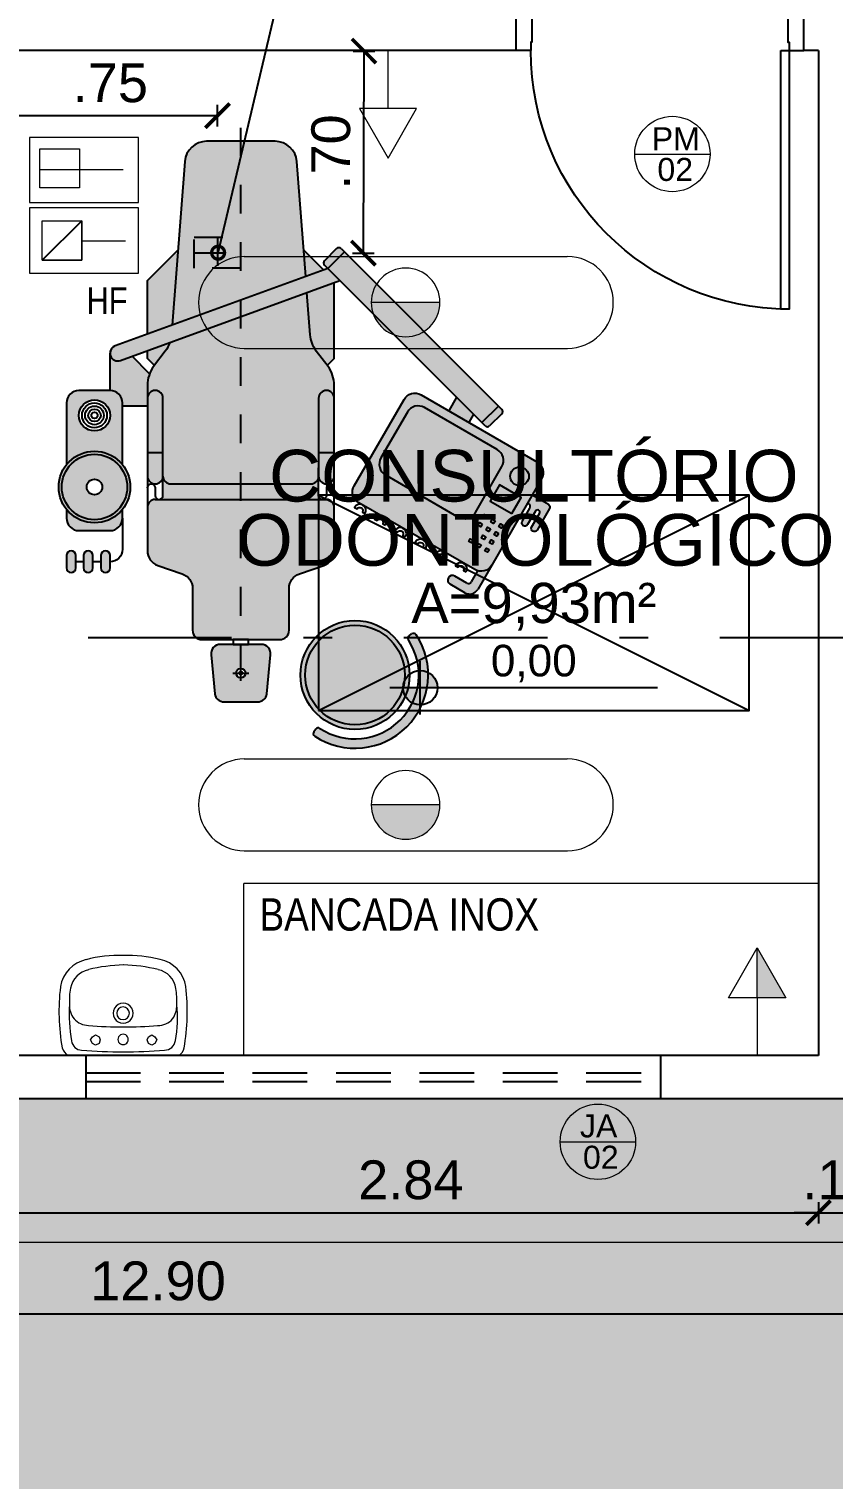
# Model space of a CAD drawing. Header units: inches. Extents: x 44782 to 44933, y 6798 to 6838.
# Drawn here: x 44799.81 to 44802.61, y 6813.56 to 6818.61 of the extents above; entities that cross this region are included whole.
import ezdxf
from ezdxf import colors
from ezdxf.entities.mleader import LeaderData, LeaderLine
from ezdxf.enums import TextEntityAlignment as Align
from ezdxf.math import Vec2, Vec3

# ---------------------------------------------------------------- set-up
doc = ezdxf.new("R2010")
doc.units = ezdxf.units.IN
doc.header["$MEASUREMENT"] = 0
for name, pattern in [('DASHDOT', [1, 0.5, -0.25, 0, -0.25]), ('DASHDOT2', [0.5, 0.25, -0.125, 0, -0.125]), ('HIDDEN', [9.525, 6.35, -3.175])]:
    doc.linetypes.add(name, pattern=pattern)
doc.layers.get('Defpoints').update_dxf_attribs({"color": 250})
for name, color, linetype, lineweight in [('at_Entity', 7, 'Continuous', 9), ('at_Text', 7, 'Continuous', 9), ('at_Text @ 75', 7, 'Continuous', 9)]:
    doc.layers.add(name, color=color, linetype=linetype, lineweight=lineweight)
for name, color, linetype in [('BASCULANTE', 1, 'Continuous'), ('H. PAVER CINZA 1', 252, 'Continuous'), ('LAMPADAS', 5, 'Continuous'), ('Layout_Equipamentos', 7, 'Continuous'), ('linha de corte', 1, 'Continuous'), ('PAREDES', 4, 'Continuous'), ('PONTO DENTISTA', 7, 'Continuous'), ('PORTAS', 2, 'Continuous'), ('TEXTO01', 7, 'Continuous'), ('TEXTO02', 3, 'Continuous'), ('TEXTO03', 2, 'Continuous')]:
    doc.layers.add(name, color=color, linetype=linetype)
doc.layers.add('TOMADAS', color=150, linetype='Continuous', true_color=0x007fff)
doc.layers.add('transparencia', color=251, linetype='Continuous', transparency=0.5)
doc.styles.add('0.15 - Texto Mínimo', font='ARIALN.TTF', dxfattribs={"height": 0.0015})
doc.styles.add('ARIAL', font='ARIALN.TTF', dxfattribs={"height": 0.18})
doc.styles.add('Fonte 02', font='ARIALUNI.TTF')
doc.styles.add('FONTE01', font='swissi.ttf')
doc.styles.add('Fonte02', font='arial.ttf')
doc.styles.add('TEXTO1', font='swissko.ttf', dxfattribs={"width": 0.6, "height": 0.1})
doc.dimstyles.new('Esc 1-75', dxfattribs={"dimscale": 0.75, "dimtxt": 0.18, "dimasz": 0.1125, "dimexe": 0.05, "dimexo": 0.05, "dimgap": 0.06, "dimtad": 1, "dimzin": 4, "dimdsep": 46, "dimtxsty": 'Fonte 02', "dimblk": 'ARCHTICK', "dimcen": 0, "dimclrd": 250, "dimclre": 250, "dimadec": 0, "dimazin": 1, "dimtfac": 1, "dimtix": 1, "dimtmove": 1, "dimatfit": 3, "dimldrblk": 'ARCHTICK', "dimfxl": 0, "dimarcsym": 0})

# ---------------------------------------------------------------- blocks, each defined once
blk = doc.blocks.new('A$C2B7D2525')
at = {"layer": 'at_Entity', "true_color": 0x007fff}
h = blk.add_hatch(color=150, dxfattribs=at)
h.dxf.hatch_style = 1
h.paths.add_polyline_path([(0.723, 0.2795, 0.414214), (0.6034, 0.1599, 0.002212), (0.6034, 0.1588), (0.8427, 0.1588, 0.002212), (0.8427, 0.1599, 0.414214)])
at = {"layer": 'at_Entity', "color": 150, "true_color": 0x007fff}
for p, q in [((1.2852, 0.3197), (0.1609, 0.3197)), ((0.7241, 0.1588), (0.6034, 0.1588)), ((0.8427, 0.1588), (0.6034, 0.1588)), ((0.8427, 0.1588), (0.7241, 0.1588)), ((0.8427, 0.1588), (0.7241, 0.1588)), ((1.2852, 0), (0.1609, 0))]:
    blk.add_line(p, q, dxfattribs=at)
for centre, radius, start, end in [((0.1599, 0.1599), 0.1599, 90, 180), ((1.2841, 0.1599), 0.1599, 0.0027, 90), ((0.723, 0.1599), 0.1196, 90, 180), ((0.723, 0.1599), 0.1196, 360, 90), ((0.1599, 0.1599), 0.1599, 180, 270), ((0.723, 0.1599), 0.1196, 180, 270), ((0.723, 0.1599), 0.1196, 270, 0), ((1.2841, 0.1599), 0.1599, 270.0054, 0.0027)]:
    blk.add_arc(centre, radius, start, end, dxfattribs=at)
blk = doc.blocks.new('Leg_Ambiente05_50')
at = {"layer": 'TEXTO01', "linetype": 'Continuous', "ltscale": 0.0001}
h = blk.add_hatch(color=256, dxfattribs=at)
h.paths.add_polyline_path([(-0.2635, -0.157), (-0.2635, -0.1969), (-0.2235, -0.1969, 0.414214)])
h.paths.add_polyline_path([(-0.2635, -0.1969), (-0.3034, -0.1969, 0.414214), (-0.2635, -0.2368)])
at = {"layer": 'Defpoints'}
for p, q in [((-0.5, -0.25), (0.5, 0.25)), ((-0.5, 0.25), (0.5, -0.25))]:
    blk.add_line(p, q, dxfattribs=at)
blk.add_lwpolyline([(-0.5, -0.25), (0.5, -0.25), (0.5, 0.25), (-0.5, 0.25)], close=True, dxfattribs=at)
at = {"layer": 'TEXTO01', "linetype": 'Continuous', "ltscale": 0.0001}
for p, q in [((-0.2635, -0.2589), (-0.2635, -0.1349)), ((0.2874, -0.1969), (-0.3344, -0.1969))]:
    blk.add_line(p, q, dxfattribs=at)
blk.add_circle((-0.2635, -0.1969), 0.0399, dxfattribs=at)
at = {"layer": 'TEXTO01', "style": 'FONTE01'}
blk.add_attdef('NÍVEL', text='', height=0.08, dxfattribs=at).set_placement((0, -0.1338), align=Align.MIDDLE_CENTER)
at = {"layer": 'TEXTO02', "style": 'Fonte02'}
blk.add_attdef('ÁREA', text='', height=0.1, dxfattribs=at).set_placement((0, 0.0311), align=Align.MIDDLE_CENTER)
at = {"layer": 'TEXTO03', "style": 'Fonte02'}
for tag, p in [('AMB1', (0.0037, 0.5301)), ('AMB1', (0, 0.3711)), ('AMB2', (0, 0.2036))]:
    blk.add_attdef(tag, text='', height=0.12, dxfattribs=at).set_placement(p, align=Align.MIDDLE_CENTER)
blk = doc.blocks.new('A$C1E546F2D')
at = {"layer": 'PORTAS'}
for points in [[(0.921, 0.1503), (0.9507, 0.1503), (0.9507, 1.0502), (0.921, 1.0502), (0.921, 0.1503)], [(0, 0.1503), (0, 0), (0.055, 0), (0.055, 0.1207), (0.0508, 0.1207), (0.0508, 0.1503), (0, 0.1503)], [(1.0015, 0.1503), (1.0015, 0), (0.9464, 0), (0.9464, 0.1207), (0.9507, 0.1207), (0.9507, 0.1503), (1.0015, 0.1503)]]:
    blk.add_lwpolyline(points, dxfattribs=at)
blk.add_arc((0.9507, 0.1503), 0.8998, 90, 180, dxfattribs=at)
blk = doc.blocks.new('A$C1ECA369E')
at = {"layer": 'at_Entity', "true_color": 0x007fff}
h = blk.add_hatch(color=150, dxfattribs=at)
h.dxf.hatch_style = 1
h.paths.add_polyline_path([(0.1736, 0), (0.1736, 0.0995), (0, 0.0995)])
at = {"layer": 'at_Entity', "color": 150, "true_color": 0x007fff}
for p, q in [((0.1736, 0.199), (0, 0.0995)), ((0.1736, 0), (0.1736, 0.199)), ((0, 0.0995), (0.1736, 0)), ((0.1736, 0.0995), (0, 0.0995)), ((0.1736, 0.0995), (0.3748, 0.0995))]:
    blk.add_line(p, q, dxfattribs=at)
blk = doc.blocks.new('new block12')
at = {"layer": 'at_Entity', "color": 0}
for p, q in [((-0.1143, 0.055), (-0.1079, 0.0656)), ((-0.1079, 0.0423), (-0.1143, 0.055)), ((-0.1079, 0.0656), (-0.0973, 0.0719)), ((-0.0973, 0.0719), (-0.0846, 0.0656)), ((-0.0846, 0.0656), (-0.0804, 0.055)), ((-0.0804, 0.055), (-0.0846, 0.0423)), ((0.0825, 0.055), (0.0868, 0.0656)), ((0.0868, 0.0423), (0.0825, 0.055)), ((0.0868, 0.0656), (0.0995, 0.0719)), ((0.0995, 0.0719), (0.11, 0.0656)), ((0.11, 0.0656), (0.1164, 0.055)), ((0.1164, 0.055), (0.11, 0.0423)), ((-0.1904, 0), (0, 0)), ((-0.0973, 0.036), (-0.1079, 0.0423)), ((-0.0846, 0.0423), (-0.0973, 0.036)), ((-0.0635, 0), (0.1248, 0)), ((0, 0), (0.1926, 0)), ((0.0995, 0.036), (0.0868, 0.0423)), ((0.11, 0.0423), (0.0995, 0.036))]:
    blk.add_line(p, q, dxfattribs=at)
for centre, radius, start, end in [((-0.1037, 0.2192), 0.1175, 102.514, 169.9443), ((-0.0119, -0.1249), 0.4735, 88.698, 104.4219), ((0.0138, -0.2613), 0.5766, 91.3524, 103.5038), ((0.0099, -0.1255), 0.4741, 75.6368, 91.3415), ((-0.0133, -0.2572), 0.5725, 76.4579, 88.6966), ((0.1075, 0.2249), 0.1107, 7.7196, 79.5925), ((-0.1021, 0.2163), 0.0847, 102.9461, 167.2809), ((0.1052, 0.222), 0.0784, 8.4194, 78.3837), ((0.5296, 0.1532), 0.7539, 173.4134, 189.6929), ((0.1228, 0.188), 0.311, 171.3221, 181.8265), ((-0.1329, 0.1882), 0.3189, 357.9946, 8.1696), ((-0.5309, 0.1535), 0.7531, 350.2791, 6.5765), ((0.4249, 0.1494), 0.6136, 177.3231, 189.2415), ((-0.1166, 0.1739), 0.0716, 176.6025, 219.5997), ((-0.0011, 0.1471), 0.0349, 150.0032, 209.9968), ((-0.0011, 0.1471), 0.0349, 90, 149.9929), ((-0.0011, 0.1471), 0.0222, 90, 180), ((-0.0011, 0.1471), 0.0349, 29.9968, 89.9993), ((-0.0011, 0.1471), 0.0222, 360, 90), ((-0.0011, 0.1471), 0.0349, 330.0032, 29.9968), ((0.1078, 0.1732), 0.0781, 324.6525, 2.8394), ((-0.2623, 0.1317), 0.4504, 349.782, 5.7972), ((-0.1209, 0.1714), 0.0667, 220.3438, 269.4487), ((0.0021, 1.5743), 1.4748, 265.1896, 269.9391), ((-0.0011, 0.1471), 0.0349, 209.9968, 269.9993), ((-0.0011, 0.1471), 0.0222, 180, 270), ((-0.0011, 0.1471), 0.0222, 270.0097, 360), ((-0.0011, 0.1471), 0.0349, 270, 329.9929), ((-0.001, 1.4521), 1.3526, 270.0208, 275.0951), ((0.1226, 0.1679), 0.0631, 266.7732, 320.7547), ((-0.1427, 0.0567), 0.0385, 188.7558, 265.6127), ((-0.0011, 0.0561), 0.018, 150.0128, 209.9872), ((-0.0011, 0.0561), 0.018, 90, 150.0398), ((-0.001, 0.0561), 0.018, 30.0191, 90.0367), ((-0.0011, 0.0561), 0.018, 330.0128, 29.9872), ((0.1414, 0.0585), 0.0402, 273.114, 350.3928), ((-0.1647, 0.0446), 0.0522, 200.5417, 238.93), ((-0.0074, 1.7284), 1.7156, 265.3753, 270.2103), ((-0.0011, 0.0561), 0.018, 210.0191, 270.0367), ((-0.0011, 0.0561), 0.018, 270, 330.0398), ((-0.0011, 1.8918), 1.879, 270, 274.4144), ((0.1736, 0.034), 0.0386, 297.8673, 348.5693)]:
    blk.add_arc(centre, radius, start, end, dxfattribs=at)
blk = doc.blocks.new('A$C4BC3063A')
at = {"layer": 'at_Entity', "color": 150, "true_color": 0x007fff}
for p, q in [((0.2011, 0), (0.2011, 0.199)), ((0.2011, 0.199), (0.3748, 0.0995)), ((0.2011, 0.0995), (0, 0.0995)), ((0.3748, 0.0995), (0.2011, 0))]:
    blk.add_line(p, q, dxfattribs=at)
blk = doc.blocks.new('_ARCHTICK')
at = {"color": 0, "linetype": 'ByBlock', "const_width": 0.15}
blk.add_lwpolyline([(-0.5, -0.5), (0.5, 0.5)], dxfattribs=at)
blk = doc.blocks.new('*D96')
at = {"layer": 'at_Text', "color": 250, "lineweight": -2, "transparency": 16777216}
for p, q in [((44799.7253, 6814.5241), (44799.7253, 6814.4491)), ((44799.7253, 6814.4866), (44802.5634, 6814.4866)), ((44802.5634, 6814.5241), (44802.5634, 6814.4491))]:
    blk.add_line(p, q, dxfattribs=at)
at = {"layer": 'Defpoints', "color": 0, "transparency": 16777216}
for p in [(44799.7253, 6815.0339), (44802.5634, 6815.0339), (44802.5634, 6814.4866)]:
    blk.add_point(p, dxfattribs=at)
at = {"layer": 'at_Text', "color": 250, "lineweight": -2, "transparency": 16777216, "xscale": 0.084375, "yscale": 0.084375, "zscale": 0.084375, "rotation": 180}
blk.add_blockref('_ARCHTICK', (44799.7253, 6814.4866), dxfattribs=at)
at = {"layer": 'at_Text', "color": 250, "lineweight": -2, "transparency": 16777216, "xscale": 0.084375, "yscale": 0.084375, "zscale": 0.084375}
blk.add_blockref('_ARCHTICK', (44802.5634, 6814.4866), dxfattribs=at)
at = {"layer": 'at_Text', "color": 0, "transparency": 16777216, "insert": (44801.1444, 6814.6005), "char_height": 0.135, "attachment_point": 5, "style": 'Fonte 02'}
blk.add_mtext('2.84', dxfattribs=at)
blk = doc.blocks.new('*D97')
at = {"layer": 'at_Text', "color": 250, "lineweight": -2, "transparency": 16777216}
for p, q in [((44802.5634, 6814.4866), (44802.479, 6814.4866)), ((44802.5634, 6814.5241), (44802.5634, 6814.4491)), ((44802.5634, 6814.4866), (44802.7136, 6814.4866)), ((44802.7136, 6814.5241), (44802.7136, 6814.4491)), ((44802.7136, 6814.4866), (44802.798, 6814.4866))]:
    blk.add_line(p, q, dxfattribs=at)
at = {"layer": 'Defpoints', "color": 0, "transparency": 16777216}
for p in [(44802.5634, 6815.0339), (44802.7136, 6815.0339), (44802.7136, 6814.4866)]:
    blk.add_point(p, dxfattribs=at)
at = {"layer": 'at_Text', "color": 250, "lineweight": -2, "transparency": 16777216, "xscale": 0.084375, "yscale": 0.084375, "zscale": 0.084375}
blk.add_blockref('_ARCHTICK', (44802.5634, 6814.4866), dxfattribs=at)
at = {"layer": 'at_Text', "color": 250, "lineweight": -2, "transparency": 16777216, "xscale": 0.084375, "yscale": 0.084375, "zscale": 0.084375, "rotation": 180}
blk.add_blockref('_ARCHTICK', (44802.7136, 6814.4866), dxfattribs=at)
at = {"layer": 'at_Text', "color": 0, "transparency": 16777216, "insert": (44802.6385, 6814.6005), "char_height": 0.135, "attachment_point": 5, "style": 'Fonte 02'}
blk.add_mtext('.15', dxfattribs=at)
blk = doc.blocks.new('*D100')
at = {"layer": 'at_Text', "color": 250, "lineweight": -2, "transparency": 16777216}
for p, q in [((44793.8156, 6814.1723), (44793.8156, 6814.0973)), ((44793.8156, 6814.1348), (44806.713, 6814.1348)), ((44806.713, 6814.1723), (44806.713, 6814.0973))]:
    blk.add_line(p, q, dxfattribs=at)
at = {"layer": 'Defpoints', "color": 0, "transparency": 16777216}
for p in [(44793.8156, 6814.8837), (44806.713, 6814.8516), (44806.713, 6814.1348)]:
    blk.add_point(p, dxfattribs=at)
at = {"layer": 'at_Text', "color": 250, "lineweight": -2, "transparency": 16777216, "xscale": 0.084375, "yscale": 0.084375, "zscale": 0.084375, "rotation": 180}
blk.add_blockref('_ARCHTICK', (44793.8156, 6814.1348), dxfattribs=at)
at = {"layer": 'at_Text', "color": 250, "lineweight": -2, "transparency": 16777216, "xscale": 0.084375, "yscale": 0.084375, "zscale": 0.084375}
blk.add_blockref('_ARCHTICK', (44806.713, 6814.1348), dxfattribs=at)
at = {"layer": 'at_Text', "color": 0, "transparency": 16777216, "insert": (44800.2643, 6814.2488), "char_height": 0.135, "attachment_point": 5, "style": 'Fonte 02'}
blk.add_mtext('12.90', dxfattribs=at)
blk = doc.blocks.new('A$C22F1113B')
blk.add_line((0.1821, 0.3537), (0.0445, 0.216))
at = {"layer": 'at_Entity', "color": 0}
for p, q in [((0.379, 0.6437), (0, 0.6437)), ((0, 0.6437), (0, 0.4172)), ((0.379, 0.4172), (0.379, 0.6437)), ((0.036, 0.468), (0.036, 0.6035)), ((0.036, 0.6035), (0.1736, 0.6035)), ((0.1736, 0.6035), (0.1736, 0.468)), ((0.036, 0.5315), (0.3261, 0.5315)), ((0.1736, 0.468), (0.036, 0.468)), ((0, 0.4172), (0.379, 0.4172)), ((0.379, 0.3981), (0, 0.3981)), ((0, 0.3981), (0, 0.1716)), ((0.0445, 0.216), (0.0445, 0.3537)), ((0.0445, 0.216), (0.0445, 0.3537)), ((0.0445, 0.3537), (0.1821, 0.3537)), ((0.0445, 0.3537), (0.1821, 0.3537)), ((0.0445, 0.3537), (0.1821, 0.3537)), ((0.1821, 0.3537), (0.1821, 0.216)), ((0.1821, 0.216), (0.1821, 0.3537)), ((0.379, 0.1716), (0.379, 0.3981)), ((0.1821, 0.2838), (0.3345, 0.2838)), ((0.0445, 0.216), (0.1821, 0.216)), ((0.1821, 0.216), (0.0445, 0.216)), ((0, 0.1716), (0.379, 0.1716))]:
    blk.add_line(p, q, dxfattribs=at)
at = {"layer": 'TEXTO01', "style": 'ARIAL'}
blk.add_text('HF', height=0.09331, dxfattribs=at).set_placement((0.1988, 0.0288))
blk = doc.blocks.new('Cadeira_odonto')
at = {"layer": 'transparencia'}
h = blk.add_hatch(color=256, dxfattribs=at)
h.dxf.hatch_style = 1
h.paths.add_polyline_path([(-1.3585, -0.2019), (-1.2604, -0.3), (-1.0886, -0.3), (-1.1176, -0.2204)])
h.paths.add_polyline_path([(-1.2538, 0.3), (-1.2219, 0.2124), (-1.0866, 0.2228, 0.142638), (-1.0343, 0.2425), (-0.9878, 0.2774), (-1.0104, 0.3)])
h.paths.add_polyline_path([(-1.3585, 0.2019), (-1.2737, 0.2084), (-1.2946, 0.2658)])
h.paths.add_polyline_path([(-1.0343, -0.2425, 0.077871), (-1.0616, -0.228), (-1.0354, -0.3), (-1.0104, -0.3), (-0.9878, -0.2774)])
h.paths.add_polyline_path([(-0.289, 0.7261), (-0.3115, 0.6871, 1), (-0.2856, 0.6721), (-0.2581, 0.7197, 0.414051), (-0.269, 0.7607), (-0.3469, 0.8058, -0.342203), (-0.3284, 0.7604), (-0.2927, 0.7397, -0.414214)])
h.paths.add_polyline_path([(-0.5721, 0.9358), (-0.5461, 0.9208), (-0.5438, 0.9249, -0.414214), (-0.5301, 0.9285), (-0.4868, 0.9035, 1), (-0.4768, 0.9209), (-0.5201, 0.9459, -1), (-0.5125, 0.9591), (-0.4692, 0.9341, 1), (-0.4592, 0.9514), (-0.5285, 0.9914, 0.414214), (-0.5421, 0.9877)])
h.paths.add_polyline_path([(-0.8045, 0.7744), (-0.7939, 0.785, 0.414214), (-0.7939, 0.7991), (-0.8328, 0.838, 0.414214), (-0.847, 0.838), (-0.8576, 0.8274)])
h.paths.add_polyline_path([(-0.8861, 0.6928), (-0.8424, 0.6676), (-0.8049, 0.7325), (-0.8312, 0.7477)])
h.paths.add_polyline_path([(-1.3526, 0.3325), (-1.3632, 0.3218, 0.414214), (-1.3632, 0.3077), (-1.3243, 0.2688, 0.414214), (-1.3101, 0.2688), (-1.2995, 0.2794)])
h.paths.add_polyline_path([(-0.3376, -0.45, 1), (-0.3376, -0.42), (-0.3776, -0.42, 1), (-0.3776, -0.45)])
h.paths.add_polyline_path([(-0.3376, -0.505, 1), (-0.3376, -0.475), (-0.3776, -0.475, 1), (-0.3776, -0.505)])
h.paths.add_polyline_path([(-0.3776, -0.53, 1), (-0.3776, -0.56), (-0.3376, -0.56, 1), (-0.3376, -0.53)])
h.paths.add_polyline_path([(-0.7026, -0.47, 1), (-0.4926, -0.47, 1)], flags=16)
h.paths.add_polyline_path([(-0.6226, -0.47, -1), (-0.5726, -0.47, -1)], flags=0)
h.paths.add_polyline_path([(-0.6226, -0.47, 1), (-0.5726, -0.47, 1)], flags=0)
h.paths.add_polyline_path([(-0.4826, -0.47, 1), (-0.7126, -0.47, 1)])
h = blk.add_hatch(color=256, dxfattribs=at)
h.dxf.hatch_style = 1
h.paths.add_polyline_path([(-0.3323, 0.7511, 0.414214), (-0.3469, 0.8058), (-0.6241, 0.9658, 0.414214), (-0.6787, 0.9511), (-0.8937, 0.5787, 0.414214), (-0.8791, 0.5241), (-0.6019, 0.3641, 0.414214), (-0.5473, 0.3787)])
h.paths.add_polyline_path([(-0.6362, 0.4647, -0.414214), (-0.6909, 0.4501), (-0.8381, 0.5351, -0.414214), (-0.8527, 0.5897), (-0.7177, 0.8235, -0.414214), (-0.6631, 0.8382), (-0.5159, 0.7532, -0.414214), (-0.5012, 0.6985)], flags=16)
h.paths.add_polyline_path([(-0.4229, 0.7318), (-0.4315, 0.7368), (-0.4265, 0.7454), (-0.4179, 0.7404)], flags=16)
h.paths.add_polyline_path([(-0.4488, 0.7468), (-0.4575, 0.7518), (-0.4525, 0.7604), (-0.4438, 0.7554)], flags=16)
h.paths.add_polyline_path([(-0.4748, 0.7618), (-0.4835, 0.7668), (-0.4785, 0.7754), (-0.4698, 0.7704)], flags=16)
h.paths.add_polyline_path([(-0.5008, 0.7768), (-0.5095, 0.7818), (-0.5045, 0.7904), (-0.4958, 0.7854)], flags=16)
h.paths.add_polyline_path([(-0.4079, 0.7577), (-0.4165, 0.7627), (-0.4115, 0.7714), (-0.4029, 0.7664)], flags=16)
h.paths.add_polyline_path([(-0.4338, 0.7727), (-0.4425, 0.7777), (-0.4375, 0.7864), (-0.4288, 0.7814)], flags=16)
h.paths.add_polyline_path([(-0.4598, 0.7877), (-0.4685, 0.7927), (-0.4635, 0.8014), (-0.4548, 0.7964)], flags=16)
h.paths.add_polyline_path([(-0.4858, 0.8027), (-0.4945, 0.8077), (-0.4895, 0.8164), (-0.4808, 0.8114)], flags=16)
h.paths.add_polyline_path([(-0.3929, 0.7837), (-0.4015, 0.7887), (-0.3965, 0.7974), (-0.3879, 0.7924)], flags=16)
h.paths.add_polyline_path([(-0.5521, 0.8006), (-0.6041, 0.8306), (-0.5641, 0.8999), (-0.5121, 0.8699)], flags=16)
h.paths.add_polyline_path([(-0.4188, 0.7987), (-0.4275, 0.8037), (-0.4225, 0.8124), (-0.4138, 0.8074)], flags=16)
h.paths.add_polyline_path([(-0.4448, 0.8137), (-0.4535, 0.8187), (-0.4485, 0.8274), (-0.4398, 0.8224)], flags=16)
h.paths.add_polyline_path([(-0.4708, 0.8287), (-0.4795, 0.8337), (-0.4745, 0.8424), (-0.4658, 0.8374)], flags=16)
h.paths.add_polyline_path([(-0.6619, 0.8951, -1), (-0.6019, 0.8951, -1)], flags=16)
h = blk.add_hatch(color=256, dxfattribs=at)
h.dxf.hatch_style = 1
h.paths.add_polyline_path([(-0.7076, 0.3), (-0.8826, 0.3, 1), (-0.8826, 0.25), (-0.7076, 0.25)])
h.paths.add_polyline_path([(-0.6326, 0.3), (-0.7076, 0.3), (-0.7076, 0.25), (-0.6326, 0.25, 1)])
h.paths.add_polyline_path([(-0.6326, -0.25), (-0.6587, -0.25), (-0.7076, -0.25), (-0.7076, -0.3), (-0.6326, -0.3, 1)])
h.paths.add_polyline_path([(-0.7076, -0.25), (-0.8826, -0.25, 1), (-0.8826, -0.3), (-0.7076, -0.3)])
h.paths.add_polyline_path([(-0.5121, 0.8699), (-0.5641, 0.8999), (-0.6041, 0.8306), (-0.5521, 0.8006)])
h.paths.add_polyline_path([(-0.6619, 0.8951, 1), (-0.6019, 0.8951, 1)])
h = blk.add_hatch(color=256, dxfattribs=at)
h.dxf.hatch_style = 1
h.paths.add_polyline_path([(-0.8045, 0.7744), (-0.8576, 0.8274), (-1.3526, 0.3325), (-1.2995, 0.2794)])
h.paths.add_polyline_path([(-0.6362, 0.4647, -0.414214), (-0.6909, 0.4501), (-0.8381, 0.5351, -0.414214), (-0.8527, 0.5897), (-0.7177, 0.8235, -0.414214), (-0.6631, 0.8382), (-0.5159, 0.7532, -0.414214), (-0.5012, 0.6985)], flags=16)
h = blk.add_hatch(color=256, dxfattribs=at)
h.dxf.hatch_style = 1
h.paths.add_polyline_path([(-0.1233, 0.5628, 0.427296), (-0.1259, 0.5486), (-0.12, 0.5405, 0.40065), (-0.1065, 0.538, -0.81432), (0.1774, 0.2541, 0.40065), (0.1799, 0.2405), (0.188, 0.2346, 0.427296), (0.2022, 0.2372, 0.816043)])
h.paths.add_polyline_path([(-0.1539, 0.3667, 1), (0.1661, 0.3667, 1)])
h = blk.add_hatch(color=256, dxfattribs=at)
h.dxf.hatch_style = 1
h.paths.add_polyline_path([(-0.1689, 0.3667, 1), (0.1811, 0.3667, 1)])
h.paths.add_polyline_path([(0.1661, 0.3667, -1), (-0.1539, 0.3667, -1)], flags=16)
h.paths.add_polyline_path([(-0.1539, 0.3667, 1), (0.1661, 0.3667, 1)], flags=0)
h = blk.add_hatch(dxfattribs=at)
h.set_pattern_fill('ANGLE', color=256)
h.set_pattern_definition([(0, (0, 0), (0, 6.985), [5.08, -1.905]), (90, (0, 0), (-6.985, 4e-16), [5.08, -1.905])])
h.paths.add_polyline_path([(-0.8826, 0.25, -1), (-0.8826, 0.3), (-0.9243, 0.3, 0.162278), (-0.9843, 0.28), (-1.0343, 0.2425, -0.142638), (-1.0866, 0.2228), (-1.2219, 0.2124), (-1.0616, -0.228, -0.077871), (-1.0343, -0.2425), (-0.9843, -0.28, 0.162278), (-0.9243, -0.3), (-0.8826, -0.3, -1), (-0.8826, -0.25), (-0.6326, -0.25, 0.414214), (-0.6076, -0.225), (-0.6076, 0.225, 0.414214), (-0.6326, 0.25)])
h.paths.add_polyline_path([(-1.643, 0.18, 0.391902), (-1.7076, 0.1102), (-1.7076, -0.1102, 0.391902), (-1.643, -0.18), (-1.1176, -0.2204), (-1.2737, 0.2084)])
h.paths.add_polyline_path([(-0.2719, 0.155, -0.319979), (-0.3192, 0.1887), (-0.346, 0.2663, 0.319979), (-0.3932, 0.3), (-0.5326, 0.3, 0.414214), (-0.5576, 0.275), (-0.5576, -0.275, 0.414214), (-0.5326, -0.3), (-0.3932, -0.3, 0.319979), (-0.346, -0.2663), (-0.3192, -0.1887, -0.319979), (-0.2719, -0.155), (-0.1376, -0.155, 0.414214), (-0.1076, -0.125), (-0.1076, 0.125, 0.414214), (-0.1376, 0.155)])
h.paths.add_polyline_path([(0.0924, 0.0537, 0.396997), (0.0642, 0.0837), (-0.0606, 0.0957, 0.431643), (-0.0924, 0.0657), (-0.0924, -0.0657, 0.453592), (-0.0584, -0.0955), (0.0664, -0.0835, 0.375902), (0.0924, -0.0537)])
h.paths.add_polyline_path([(-0.0152, 0, -1), (0.0152, 0, -1)], flags=16)
h = blk.add_hatch(color=256, dxfattribs=at)
h.dxf.hatch_style = 1
h.paths.add_polyline_path([(0.0664, -0.0835, 0.375902), (0.0924, -0.0537), (0.0924, 0.0537, 0.396997), (0.0642, 0.0837), (-0.0606, 0.0957, 0.431643), (-0.0924, 0.0657), (-0.0924, -0.0657, 0.453592), (-0.0584, -0.0955)])
h.paths.add_polyline_path([(-0.0152, 0, -1), (0.0152, 0, -1)], flags=16)
h.paths.add_polyline_path([(-0.2719, -0.155), (-0.1376, -0.155, 0.414214), (-0.1076, -0.125), (-0.1076, 0.125, 0.414214), (-0.1376, 0.155), (-0.2719, 0.155, -0.319979), (-0.3192, 0.1887), (-0.346, 0.2663, 0.319979), (-0.3932, 0.3), (-0.5326, 0.3, 0.414214), (-0.5576, 0.275), (-0.5576, -0.275, 0.414214), (-0.5326, -0.3), (-0.3932, -0.3, 0.319979), (-0.346, -0.2663), (-0.3192, -0.1887, -0.319979)])
h.paths.add_polyline_path([(-0.6076, 0.225, 0.414214), (-0.6326, 0.25), (-0.6587, 0.25), (-0.8826, 0.25, -1), (-0.8826, 0.3), (-0.9243, 0.3, 0.162278), (-0.9843, 0.28), (-1.0343, 0.2425, -0.142638), (-1.0866, 0.2228), (-1.2219, 0.2124), (-1.0616, -0.228, -0.077871), (-1.0343, -0.2425), (-0.9843, -0.28, 0.162278), (-0.9243, -0.3), (-0.8826, -0.3, -1), (-0.8826, -0.25), (-0.6326, -0.25, 0.414214), (-0.6076, -0.225)])
h.paths.add_polyline_path([(-1.2737, 0.2084), (-1.643, 0.18, 0.391902), (-1.7076, 0.1102), (-1.7076, -0.1102, 0.391902), (-1.643, -0.18), (-1.1176, -0.2204)])
h = blk.add_hatch(color=256, dxfattribs=at)
h.dxf.hatch_style = 1
h.paths.add_polyline_path([(-1.2605, 0.3184), (-1.2995, 0.2794), (-1.051, -0.4034, 0.315299), (-1.0275, -0.4199, 0.520567), (-1.004, -0.3863)])
h = blk.add_hatch(color=256, dxfattribs=at)
h.dxf.hatch_style = 1
h.paths.add_polyline_path([(-0.5576, 0.2625, -0.414214), (-0.5701, 0.25), (-0.6326, 0.25, -0.414214), (-0.6076, 0.225), (-0.6076, -0.225, -0.414214), (-0.6326, -0.25), (-0.5701, -0.25, -0.414214), (-0.5576, -0.2625)])
h = blk.add_hatch(color=256, dxfattribs=at)
h.dxf.hatch_style = 1
h.paths.add_polyline_path([(-0.8576, -0.3), (-0.8826, -0.3), (-0.9243, -0.3, -0.094252), (-0.961, -0.293), (-1.0174, -0.3495), (-1.004, -0.3863, -0.520567), (-1.0275, -0.4199), (-0.9076, -0.4199, -0.413408), (-0.8676, -0.38), (-0.8576, -0.38)])
h = blk.add_hatch(color=256, dxfattribs=at)
h.dxf.hatch_style = 1
h.paths.add_polyline_path([(-0.6226, -0.47, 1), (-0.5726, -0.47, 1)], flags=0)
h.paths.add_polyline_path([(-0.7026, -0.47, 1), (-0.4926, -0.47, 1)])
h.paths.add_polyline_path([(-0.5726, -0.47, -1), (-0.6226, -0.47, -1)], flags=16)
h = blk.add_hatch(color=256, dxfattribs=at)
h.dxf.hatch_style = 1
h.paths.add_polyline_path([(-0.6692, -0.38), (-0.8676, -0.38, 0.414214), (-0.9076, -0.42), (-0.9076, -0.52, 0.414214), (-0.8676, -0.56), (-0.6692, -0.56, -0.228572), (-0.7126, -0.47, -0.228572)])
h.paths.add_polyline_path([(-0.7776, -0.47, -1), (-0.8776, -0.47, -1)], flags=16)
h.paths.add_polyline_path([(-0.7876, -0.47, -1), (-0.8676, -0.47, -1)], flags=0)
h.paths.add_polyline_path([(-0.7976, -0.47, -1), (-0.8576, -0.47, -1)], flags=0)
h.paths.add_polyline_path([(-0.8076, -0.47, -1), (-0.8476, -0.47, -1)], flags=0)
h.paths.add_polyline_path([(-0.8176, -0.47, -1), (-0.8376, -0.47, -1)], flags=0)
h = blk.add_hatch(color=256, dxfattribs=at)
h.dxf.hatch_style = 1
h.paths.add_polyline_path([(-0.4576, -0.42, 0.414214), (-0.4976, -0.38), (-0.526, -0.38, -0.228572), (-0.4826, -0.47, -0.228572), (-0.526, -0.56), (-0.4976, -0.56, 0.414214), (-0.4576, -0.52)])
at = {"layer": 'transparencia', "color": 1}
for p, q in [((-0.8576, 0.8274), (-0.847, 0.838)), ((-0.8328, 0.838), (-0.7939, 0.7991)), ((-0.8045, 0.7744), (-0.8576, 0.8274)), ((-0.3469, 0.8058), (-0.269, 0.7607)), ((-0.8312, 0.7477), (-0.8049, 0.7325)), ((-0.7939, 0.785), (-0.8045, 0.7744)), ((-0.3284, 0.7604), (-0.2927, 0.7397)), ((-0.289, 0.7261), (-0.3115, 0.6871)), ((-0.2581, 0.7197), (-0.2856, 0.6721)), ((-0.8861, 0.6928), (-0.8424, 0.6676)), ((-0.12, 0.5405), (-0.1259, 0.5486)), ((-1.3632, 0.3218), (-1.3526, 0.3325)), ((-1.3632, 0.3077), (-1.3243, 0.2688)), ((-1.3101, 0.2688), (-1.2995, 0.2794)), ((-1.2995, 0.2794), (-1.051, -0.4034)), ((-1.004, -0.3863), (-1.2605, 0.3184)), ((-0.7076, 0.3), (-0.7076, 0.25)), ((-0.5576, -0.275), (-0.5576, 0.275)), ((0.1799, 0.2405), (0.188, 0.2346)), ((-0.6076, -0.225), (-0.6076, 0.225)), ((0.0252, 0), (-0.0252, 0)), ((0, -0.0252), (0, 0.0252)), ((-0.7076, -0.25), (-0.7076, -0.3)), ((-0.961, -0.293), (-1.0174, -0.3495)), ((-0.8576, -0.3), (-0.8576, -0.38)), ((-0.9076, -0.4199), (-1.0275, -0.4199))]:
    blk.add_line(p, q, dxfattribs=at)
at = {"layer": 'transparencia', "color": 1, "linetype": 'DASHDOT2', "ltscale": 0.1}
for p, q in [((-1.4, -0.15), (-1.4, 0)), ((-1.35, -0.15), (-1.35, 0)), ((-1.3, 0), (-1.3, -0.15)), ((-1.4, -0.075), (-1.3, -0.075)), ((-1.3, -0.15), (-1.4, -0.15))]:
    blk.add_line(p, q, dxfattribs=at)
at = {"layer": 'transparencia', "color": 1}
for points in [[(-0.5721, 0.9358), (-0.5421, 0.9877, -0.414214), (-0.5285, 0.9914), (-0.4592, 0.9514, -1), (-0.4692, 0.9341), (-0.5125, 0.9591, 1), (-0.5201, 0.9459), (-0.4768, 0.9209, -1), (-0.4868, 0.9035), (-0.5301, 0.9285, 0.414214), (-0.5438, 0.9249), (-0.5461, 0.9208)], [(-0.3248, 0.7241, 1), (-0.3448, 0.6894), (-0.3398, 0.6981, -1), (-0.3298, 0.7154), (-0.3248, 0.7241)], [(-0.3623, 0.6591, 1), (-0.3823, 0.6245), (-0.3773, 0.6331, -1), (-0.3673, 0.6505), (-0.3623, 0.6591)], [(-0.3998, 0.5942, 1), (-0.4198, 0.5595), (-0.4148, 0.5682, -1), (-0.4048, 0.5855), (-0.3998, 0.5942)], [(-0.4373, 0.5292, 1), (-0.4573, 0.4946), (-0.4523, 0.5032, -1), (-0.4423, 0.5206), (-0.4373, 0.5292)], [(-0.4748, 0.4643, 1), (-0.4948, 0.4296), (-0.4898, 0.4383, -1), (-0.4798, 0.4556), (-0.4748, 0.4643)], [(-0.5123, 0.3993, 1), (-0.5323, 0.3647), (-0.5273, 0.3733, -1), (-0.5173, 0.3907), (-0.5123, 0.3993)], [(-0.1376, 0.155), (-0.2719, 0.155, -0.319979), (-0.3192, 0.1887), (-0.346, 0.2663, 0.319979), (-0.3932, 0.3), (-0.5326, 0.3), (-0.9243, 0.3, 0.162278), (-0.9843, 0.28), (-1.0343, 0.2425, -0.142638), (-1.0866, 0.2228), (-1.2219, 0.2124, 0.391902)], [(-0.5951, 0.3, 1), (-0.5951, 0.275), (-0.5701, 0.275, -1), (-0.5701, 0.25), (-0.6587, 0.25)], [(-1.2737, 0.2084), (-1.643, 0.18, 0.391902), (-1.7076, 0.1102), (-1.7076, -0.1102, 0.391902), (-1.643, -0.18), (-1.1176, -0.2204, -0.142638)], [(-1.0616, -0.228, -0.077871), (-1.0343, -0.2425), (-0.9843, -0.28, 0.162278), (-0.9243, -0.3), (-0.5326, -0.3), (-0.3932, -0.3, 0.319979), (-0.346, -0.2663), (-0.3192, -0.1887, -0.319979), (-0.2719, -0.155), (-0.1376, -0.155, 0.414214), (-0.1076, -0.125), (-0.1076, 0.125, 0.414214), (-0.1376, 0.155)], [(-0.5951, -0.3, -1), (-0.5951, -0.275), (-0.5701, -0.275, 1), (-0.5701, -0.25), (-0.6587, -0.25)], [(-0.6692, -0.38), (-0.8676, -0.38, 0.414214), (-0.9076, -0.42), (-0.9076, -0.52, 0.414214), (-0.8676, -0.56), (-0.6692, -0.56, 0.414214)], [(-0.526, -0.56), (-0.4976, -0.56, 0.414214), (-0.4576, -0.52), (-0.4576, -0.42, 0.414214), (-0.4976, -0.38)], [(-0.4976, -0.38), (-0.526, -0.38, 0.414214)], [(-0.4976, -0.38), (-0.3976, -0.38, -0.414214), (-0.3576, -0.42)]]:
    blk.add_lwpolyline(points, format="xyb", dxfattribs=at)
for points in [[(-0.6241, 0.9658), (-0.3469, 0.8058, -0.414214), (-0.3323, 0.7511), (-0.5473, 0.3787, -0.414214), (-0.6019, 0.3641), (-0.8791, 0.5241, -0.414214), (-0.8937, 0.5787), (-0.6787, 0.9511, -0.414214)], [(-0.5159, 0.7532), (-0.6631, 0.8382, 0.414214), (-0.7177, 0.8235), (-0.8527, 0.5897, 0.414214), (-0.8381, 0.5351), (-0.6909, 0.4501, 0.414214), (-0.6362, 0.4647), (-0.5012, 0.6985, 0.414214)], [(-0.6326, 0.3), (-0.8826, 0.3, 1), (-0.8826, 0.25), (-0.6326, 0.25, 1)], [(0.0664, 0.0835), (-0.0584, 0.0955, 0.453592), (-0.0924, 0.0657), (-0.0924, -0.0657, 0.453592), (-0.0584, -0.0955), (0.0664, -0.0835, 0.375902), (0.0924, -0.0537), (0.0924, 0.0537, 0.375902)], [(-0.6326, -0.25), (-0.8826, -0.25, 1), (-0.8826, -0.3), (-0.6326, -0.3, 1)], [(-0.3376, -0.45, 1), (-0.3376, -0.42), (-0.3776, -0.42, 1), (-0.3776, -0.45)], [(-0.3376, -0.505, 1), (-0.3376, -0.475), (-0.3776, -0.475, 1), (-0.3776, -0.505)], [(-0.3376, -0.56, 1), (-0.3376, -0.53), (-0.3776, -0.53, 1), (-0.3776, -0.56)]]:
    blk.add_lwpolyline(points, format="xyb", close=True, dxfattribs=at)
for points in [[(-0.5121, 0.8699), (-0.5641, 0.8999), (-0.6041, 0.8306), (-0.5521, 0.8006)], [(-0.4745, 0.8424), (-0.4658, 0.8374), (-0.4708, 0.8287), (-0.4795, 0.8337)], [(-1.3526, 0.3325), (-0.8576, 0.8274), (-0.8045, 0.7744), (-1.2995, 0.2794)], [(-0.4895, 0.8164), (-0.4808, 0.8114), (-0.4858, 0.8027), (-0.4945, 0.8077)], [(-0.4635, 0.8014), (-0.4548, 0.7964), (-0.4598, 0.7877), (-0.4685, 0.7927)], [(-0.4485, 0.8274), (-0.4398, 0.8224), (-0.4448, 0.8137), (-0.4535, 0.8187)], [(-0.4225, 0.8124), (-0.4138, 0.8074), (-0.4188, 0.7987), (-0.4275, 0.8037)], [(-0.3965, 0.7974), (-0.3879, 0.7924), (-0.3929, 0.7837), (-0.4015, 0.7887)], [(-0.5045, 0.7904), (-0.4958, 0.7854), (-0.5008, 0.7768), (-0.5095, 0.7818)], [(-0.4785, 0.7754), (-0.4698, 0.7704), (-0.4748, 0.7618), (-0.4835, 0.7668)], [(-0.4525, 0.7604), (-0.4438, 0.7554), (-0.4488, 0.7468), (-0.4575, 0.7518)], [(-0.4375, 0.7864), (-0.4288, 0.7814), (-0.4338, 0.7727), (-0.4425, 0.7777)], [(-0.4265, 0.7454), (-0.4179, 0.7404), (-0.4229, 0.7318), (-0.4315, 0.7368)], [(-0.4115, 0.7714), (-0.4029, 0.7664), (-0.4079, 0.7577), (-0.4165, 0.7627)], [(-0.0924, 0.025), (-0.1076, 0.025), (-0.1076, -0.025), (-0.0924, -0.025)]]:
    blk.add_lwpolyline(points, close=True, dxfattribs=at)
for points in [[(-0.9878, 0.2774), (-1.0104, 0.3), (-1.2538, 0.3)], [(-1.2946, 0.2658), (-1.3585, 0.2019)], [(-1.0886, -0.3), (-1.2604, -0.3), (-1.3585, -0.2019)], [(-0.9878, -0.2774), (-1.0104, -0.3), (-1.0354, -0.3)], [(-0.3576, -0.45), (-0.3576, -0.475)], [(-0.3576, -0.505), (-0.3576, -0.53)]]:
    blk.add_lwpolyline(points, dxfattribs=at)
at = {"layer": 'transparencia', "color": 1, "linetype": 'DASHDOT2', "ltscale": 0.1}
blk.add_lwpolyline([(0, 0), (-1.7512, 0)], dxfattribs=at)
at = {"layer": 'transparencia', "color": 1}
for centre, radius in [((-0.6319, 0.8951), 0.03), ((0.0061, 0.3667), 0.175), ((0.0061, 0.3667), 0.16), ((0, 0), 0.0152), ((0, 0), 0.00515), ((-0.5976, -0.47), 0.115), ((-0.5976, -0.47), 0.105), ((-0.8276, -0.47), 0.05), ((-0.8276, -0.47), 0.04), ((-0.8276, -0.47), 0.03), ((-0.8276, -0.47), 0.02), ((-0.8276, -0.47), 0.01), ((-0.5976, -0.47), 0.025)]:
    blk.add_circle(centre, radius, dxfattribs=at)
for centre, radius, start, end in [((-0.8399, 0.831), 0.01, 45, 135), ((-0.801, 0.7921), 0.01, 315, 45), ((-0.284, 0.7347), 0.03, 330, 60), ((-0.2977, 0.7311), 0.01, 330, 60), ((-0.2985, 0.6796), 0.015, 150, 330), ((-0.1178, 0.5545), 0.01, 123.4318, 215.9791), ((0.0061, 0.3667), 0.235, 326.5682, 123.4318), ((0.0061, 0.3667), 0.205, 326.6867, 123.3133), ((-0.112, 0.5464), 0.01, 215.9791, 303.3133), ((-1.3561, 0.3148), 0.01, 135, 225), ((-0.5326, 0.275), 0.025, 90, 180), ((-1.3172, 0.2759), 0.01, 225, 315), ((-0.6326, 0.225), 0.025, 0, 90), ((0.1858, 0.2486), 0.01, 146.6867, 234.0209), ((0.1939, 0.2427), 0.01, 234.0209, 326.5682), ((-0.6326, -0.225), 0.025, 270, 0), ((-0.5326, -0.275), 0.025, 180, 270), ((-1.0275, -0.3949), 0.025, 200, 20), ((-1.0275, -0.3949), 0.025, 200, 270)]:
    blk.add_arc(centre, radius, start, end, dxfattribs=at)
blk = doc.blocks.new('*D303')
at = {"layer": 'at_Text', "color": 250, "lineweight": -2, "transparency": 16777216}
for p, q in [((44800.9439, 6818.5302), (44801.0189, 6818.53)), ((44800.9791, 6817.8267), (44800.9814, 6818.5301)), ((44800.9416, 6817.8268), (44801.0166, 6817.8265))]:
    blk.add_line(p, q, dxfattribs=at)
at = {"layer": 'Defpoints', "color": 0, "transparency": 16777216}
for p in [(44800.4735, 6818.5318), (44800.9814, 6818.5301), (44800.4712, 6817.8283)]:
    blk.add_point(p, dxfattribs=at)
at = {"layer": 'at_Text', "color": 250, "lineweight": -2, "transparency": 16777216, "xscale": 0.084375, "yscale": 0.084375, "zscale": 0.084375}
for p, rotation in [((44800.9814, 6818.5301), 89.81374998057203), ((44800.9791, 6817.8267), 269.813749980572)]:
    blk.add_blockref('_ARCHTICK', p, dxfattribs=dict(at, rotation=rotation))
at = {"layer": 'at_Text', "color": 0, "transparency": 16777216, "insert": (44800.8663, 6818.1788), "char_height": 0.135, "attachment_point": 5, "rotation": 89.8137, "style": 'Fonte 02'}
blk.add_mtext('.70', dxfattribs=at)
blk = doc.blocks.new('*D304')
at = {"layer": 'at_Text', "color": 250, "lineweight": -2, "transparency": 16777216}
for p, q in [((44799.7253, 6818.2676), (44799.7253, 6818.3426)), ((44800.4712, 6818.2676), (44800.4712, 6818.3426)), ((44800.4712, 6818.3051), (44799.7253, 6818.3051))]:
    blk.add_line(p, q, dxfattribs=at)
at = {"layer": 'Defpoints', "color": 0, "transparency": 16777216}
for p in [(44799.7253, 6818.3051), (44799.7253, 6817.9125), (44800.4712, 6817.9125)]:
    blk.add_point(p, dxfattribs=at)
at = {"layer": 'at_Text', "color": 250, "lineweight": -2, "transparency": 16777216, "xscale": 0.084375, "yscale": 0.084375, "zscale": 0.084375, "rotation": 180}
blk.add_blockref('_ARCHTICK', (44799.7253, 6818.3051), dxfattribs=at)
at = {"layer": 'at_Text', "color": 250, "lineweight": -2, "transparency": 16777216, "xscale": 0.084375, "yscale": 0.084375, "zscale": 0.084375}
blk.add_blockref('_ARCHTICK', (44800.4712, 6818.3051), dxfattribs=at)
at = {"layer": 'at_Text', "color": 0, "transparency": 16777216, "insert": (44800.0983, 6818.4188), "char_height": 0.135, "attachment_point": 5, "style": 'Fonte 02'}
blk.add_mtext('.75', dxfattribs=at)
blk = doc.blocks.new('_DotSmall')
at = {"color": 0, "linetype": 'ByBlock', "const_width": 0.5}
blk.add_lwpolyline([(-0.0625, 0, 1), (0.0625, 0, 1)], format="xyb", close=True, dxfattribs=at)

msp = doc.modelspace()

# ---------------------------------------------------------------- hatches: boundary and pattern name
h = msp.add_hatch(color=68)
h.dxf.hatch_style = 1
edge = h.paths.add_edge_path()
edge.add_line((44804.5631, 6814.3843), (44793.3162, 6814.3843))
edge.add_line((44793.3162, 6814.3843), (44793.3162, 6814.6824))
edge.add_line((44793.3162, 6814.6824), (44792.4655, 6814.6824))
edge.add_line((44792.4655, 6814.6824), (44792.4655, 6803.6368))
edge.add_line((44792.4655, 6803.6368), (44798.162, 6803.6368))
edge.add_arc((44810.7857, 6795.555), 14.9892, 139.77719, 147.37243, ccw=False)
edge.add_line((44799.3409, 6805.2344), (44796.5199, 6805.2344))
edge.add_line((44796.5199, 6805.2344), (44796.5199, 6809.8347))
edge.add_line((44796.5199, 6809.8347), (44801.1181, 6809.8347))
edge.add_line((44801.1181, 6809.8347), (44801.1181, 6807.0098))
edge.add_arc((44810.7857, 6795.555), 14.9892, 114.5284, 130.16374, ccw=False)
edge.add_line((44804.5631, 6809.1914), (44804.5631, 6814.3843))
at = {"layer": 'H. PAVER CINZA 1'}
msp.add_hatch(color=256, dxfattribs=at).paths.add_polyline_path([(44814.2102, 6836.2284), (44804.7133, 6836.2284), (44804.7133, 6830.4791), (44804.7133, 6825.0302), (44793.3162, 6825.0302), (44793.3162, 6816.0327), (44793.8156, 6816.0327), (44793.8156, 6815.8824), (44793.3162, 6815.8824), (44793.3162, 6814.3843), (44804.5631, 6814.3843), (44804.5631, 6809.4856), (44805.0625, 6809.4856), (44805.0625, 6813.3834), (44806.713, 6813.3834), (44806.713, 6814.8837), (44793.8156, 6814.8837), (44793.8156, 6818.682), (44795.3645, 6818.682), (44795.3645, 6820.6817), (44793.8156, 6820.6817), (44793.8156, 6824.4821), (44805.2127, 6824.4821), (44805.2127, 6830.9785), (44805.2127, 6834.8784), (44813.7108, 6834.8784), (44813.7108, 6826.431), (44810.8605, 6826.431), (44810.8605, 6824.4821), (44826.9553, 6824.4821), (44826.9553, 6818.682), (44826.9553, 6815.4233), (44827.4568, 6815.4233), (44827.4568, 6825.0302), (44814.2102, 6825.0302)])

# ---------------------------------------------------------------- linework, layer by layer
at = {"layer": 'at_Entity', "color": 7}
for p in [(44800.5634, 6815.0339), (44802.5634, 6815.6331)]:
    msp.add_line(p, (44800.5634, 6815.6331), dxfattribs=at)
at = {"layer": 'at_Entity', "color": 0}
msp.add_line((44793.3162, 6814.3843), (44804.5631, 6814.3843), dxfattribs=at)
at = {"layer": 'BASCULANTE', "linetype": 'HIDDEN', "ltscale": 0.03}
for p, q in [((44800.0135, 6814.8837), (44800.0135, 6815.0339)), ((44802.0132, 6815.0339), (44802.0132, 6814.8837)), ((44800.0124, 6814.974), (44802.0132, 6814.974)), ((44800.0124, 6814.9437), (44802.0132, 6814.9437))]:
    msp.add_line(p, q, dxfattribs=at)
at = {"layer": 'linha de corte', "color": 6, "linetype": 'DASHDOT'}
msp.add_line((44832.4206, 6816.4876), (44783.1586, 6816.4876), dxfattribs=at)
at = {"layer": 'PAREDES'}
for p, q in [((44801.5138, 6818.5318), (44799.5962, 6818.5318)), ((44802.5634, 6818.5318), (44802.5126, 6818.5318)), ((44802.5634, 6818.5318), (44802.5634, 6815.0339)), ((44802.5634, 6815.0339), (44793.9658, 6815.0339)), ((44806.713, 6814.8837), (44793.8156, 6814.8837))]:
    msp.add_line(p, q, dxfattribs=at)
at = {"layer": 'TEXTO01', "lineweight": 9}
for p, q in [((44801.9248, 6818.1717), (44802.1875, 6818.1717)), ((44801.6645, 6814.7337), (44801.9271, 6814.7337))]:
    msp.add_line(p, q, dxfattribs=at)
for centre in [(44802.055, 6818.1717), (44801.7958, 6814.7337)]:
    msp.add_circle(centre, 0.1313, dxfattribs=at)

# ---------------------------------------------------------------- block references
at = {"color": 250, "xscale": 1.084018567102963, "yscale": 1.084018567102963, "zscale": 1.084018567102963, "rotation": 270}
msp.add_blockref('Cadeira_odonto', (44800.5525, 6816.3649), dxfattribs=at)
ref = msp.add_blockref('Leg_Ambiente05_50', (44801.5725, 6816.6093), dxfattribs=dict(xscale=1.5, yscale=1.5, zscale=1.5))
ref.add_attrib('AMB1', 'CONSULTÓRIO', dxfattribs={"layer": 'TEXTO03', "height": 0.18, "style": 'Fonte02'}).set_placement((44801.5725, 6817.0521), align=Align.MIDDLE_CENTER)
ref.add_attrib('AMB2', 'ODONTOLÓGICO', dxfattribs={"layer": 'TEXTO03', "height": 0.18, "style": 'Fonte02'}).set_placement((44801.5786, 6816.8288), align=Align.MIDDLE_CENTER)
ref.add_attrib('ÁREA', 'A=9,93m²', dxfattribs={"layer": 'TEXTO02', "height": 0.14, "style": 'Fonte02'}).set_placement((44801.5726, 6816.6093), align=Align.MIDDLE_CENTER)
ref.add_attrib('NÍVEL', '0,00', dxfattribs={"layer": 'TEXTO01', "height": 0.11, "style": 'FONTE01'}).set_placement((44801.5725, 6816.4086), align=Align.MIDDLE_CENTER)
at = {"layer": 'LAMPADAS', "rotation": 180}
for p in [(44801.8493, 6817.8151), (44801.8493, 6816.0662)]:
    msp.add_blockref('A$C2B7D2525', p, dxfattribs=at)
at = {"layer": 'Layout_Equipamentos'}
msp.add_blockref('new block12', (44800.1437, 6815.0339), dxfattribs=at)
at = {"layer": 'PONTO DENTISTA'}
msp.add_blockref('A$C22F1113B', (44799.8168, 6817.586), dxfattribs=at)
at = {"layer": 'PORTAS', "xscale": -1, "rotation": 180}
msp.add_blockref('A$C1E546F2D', (44801.5111, 6818.682), dxfattribs=at)
at = {"layer": 'TOMADAS', "xscale": -1, "rotation": 90}
for name, p in [('A$C4BC3063A', (44801.1647, 6818.5318)), ('A$C1ECA369E', (44802.4498, 6815.4087))]:
    msp.add_blockref(name, p, dxfattribs=at)

# ---------------------------------------------------------------- texts
at = {"layer": 'at_Text @ 75', "insert": (44800.6174, 6815.5812), "char_height": 0.1125, "attachment_point": 1, "style": '0.15 - Texto Mínimo'}
msp.add_mtext_dynamic_manual_height_columns('BANCADA INOX', width=1.053886, gutter_width=0.5625, heights=[0], dxfattribs=at)
at = {"layer": 'TEXTO01', "lineweight": 9, "ltscale": 0.0001, "char_height": 0.080083, "width": 0.240515, "attachment_point": 1, "style": 'TEXTO1'}
for s, insert in [('{\\fSansSerif|b0|i0|c2|p2;\\W1;PM}', (44801.9832, 6818.2651)), ('{\\fSansSerif|b0|i0|c2|p2;\\W1;02}', (44802.0027, 6818.1581)), ('{\\fSansSerif|b0|i0|c2|p2;\\W1;JA}', (44801.733, 6814.829)), ('{\\fSansSerif|b0|i0|c2|p2;\\W1;02}', (44801.7436, 6814.72))]:
    msp.add_mtext(s, dxfattribs=dict(at, insert=insert))

# ---------------------------------------------------------------- dimensions: what is measured, and where the dimension line sits
at = {"layer": 'at_Text'}
dim = msp.add_aligned_dim(p1=(44800.4712, 6817.8283), p2=(44800.4735, 6818.5318), distance=-0.5079, dimstyle='Esc 1-75', dxfattribs=at)
dim.commit()
dim.dimension.update_dxf_attribs({"geometry": '*D303', "text_midpoint": (44800.8663, 6818.1788)})
dim = msp.add_linear_dim(base=(44799.7253, 6818.3051), p1=(44800.4712, 6817.9125), p2=(44799.7253, 6817.9125), dimstyle='Esc 1-75', dxfattribs=at)
dim.commit()
dim.dimension.update_dxf_attribs({"geometry": '*D304', "text_midpoint": (44800.0983, 6818.3051), "dimtype": 160})
for base, p1, p2, picture, middle in [((44802.5634, 6814.4866), (44799.7253, 6815.0339), (44802.5634, 6815.0339), '*D96', (44801.1444, 6814.6005)), ((44802.7136, 6814.4866), (44802.5634, 6815.0339), (44802.7136, 6815.0339), '*D97', (44802.6385, 6814.6005)), ((44806.713, 6814.1348), (44793.8156, 6814.8837), (44806.713, 6814.8516), '*D100', (44800.2643, 6814.2488))]:
    dim = msp.add_linear_dim(base=base, p1=p1, p2=p2, dimstyle='Esc 1-75', dxfattribs=at)
    dim.commit()
    dim.dimension.update_dxf_attribs({"geometry": picture, "text_midpoint": middle})

# ---------------------------------------------------------------- leaders
ml = msp.add_multileader_mtext('Standard', dxfattribs=at)
ml.set_content('POSIÇÃO DOS PONTOS', color=256, style='ARIAL')
ml.set_leader_properties()
ml.set_arrow_properties(name='DOTSMALL')
ml.build(insert=Vec2(0, 0))
ml.multileader.update_dxf_attribs({"text_left_attachment_type": 6, "text_right_attachment_type": 6, "dogleg_length": 0.1571, "arrow_head_size": 0.09, "scale": 0.75})
ctx = ml.context
ctx.base_point, ctx.scale, ctx.char_height, ctx.arrow_head_size, ctx.landing_gap_size, ctx.plane_origin = Vec3(44797.9563, 6818.8604), 0.75, 0.135, 0.09, 0.075, Vec3(44797.5938, 6817.8583)
ctx.left_attachment, ctx.right_attachment = 6, 6
notes = []
notes.append((ctx, [(0, (1, 1, 0), (44797.8385, 6818.8604), (1, 0), 0.1178, [(0, [(44797.5938, 6817.8283)], 0, [])])]))
ctx.mtext.insert, ctx.mtext.flow_direction = Vec3(44798.0313, 6819.0341), 5
ml = msp.add_multileader_mtext('Standard', dxfattribs=at)
ml.set_content('POSIÇÃO DOS PONTOS', color=256, style='ARIAL')
ml.set_leader_properties()
ml.set_arrow_properties(name='DOTSMALL')
ml.build(insert=Vec2(0, 0))
ml.multileader.update_dxf_attribs({"text_left_attachment_type": 6, "text_right_attachment_type": 6, "dogleg_length": 0.1571, "arrow_head_size": 0.09, "scale": 0.75})
ctx = ml.context
ctx.base_point, ctx.scale, ctx.char_height, ctx.arrow_head_size, ctx.landing_gap_size, ctx.plane_origin = Vec3(44800.836, 6818.8604), 0.75, 0.135, 0.09, 0.075, Vec3(44800.4735, 6817.8583)
ctx.left_attachment, ctx.right_attachment = 6, 6
notes.append((ctx, [(0, (1, 1, 0), (44800.7183, 6818.8604), (1, 0), 0.1178, [(0, [(44800.4735, 6817.8283)], 0, [])])]))
ctx.mtext.insert, ctx.mtext.flow_direction = Vec3(44800.911, 6819.0341), 5
for ctx, leaders in notes:
    for number, flags, end, landing, length, lines in leaders:
        leader = LeaderData()
        leader.index, (leader.has_last_leader_line, leader.has_dogleg_vector, leader.attachment_direction) = number, flags
        leader.last_leader_point, leader.dogleg_vector, leader.dogleg_length = Vec3(end), Vec3(landing), length
        for number, points, colour, breaks in lines:
            line = LeaderLine()
            line.index, line.vertices, line.color, line.breaks = number, Vec3.list(points), colors.encode_raw_color(colour), breaks
            leader.lines.append(line)
        ctx.leaders.append(leader)

doc.saveas('drawing.dxf')
